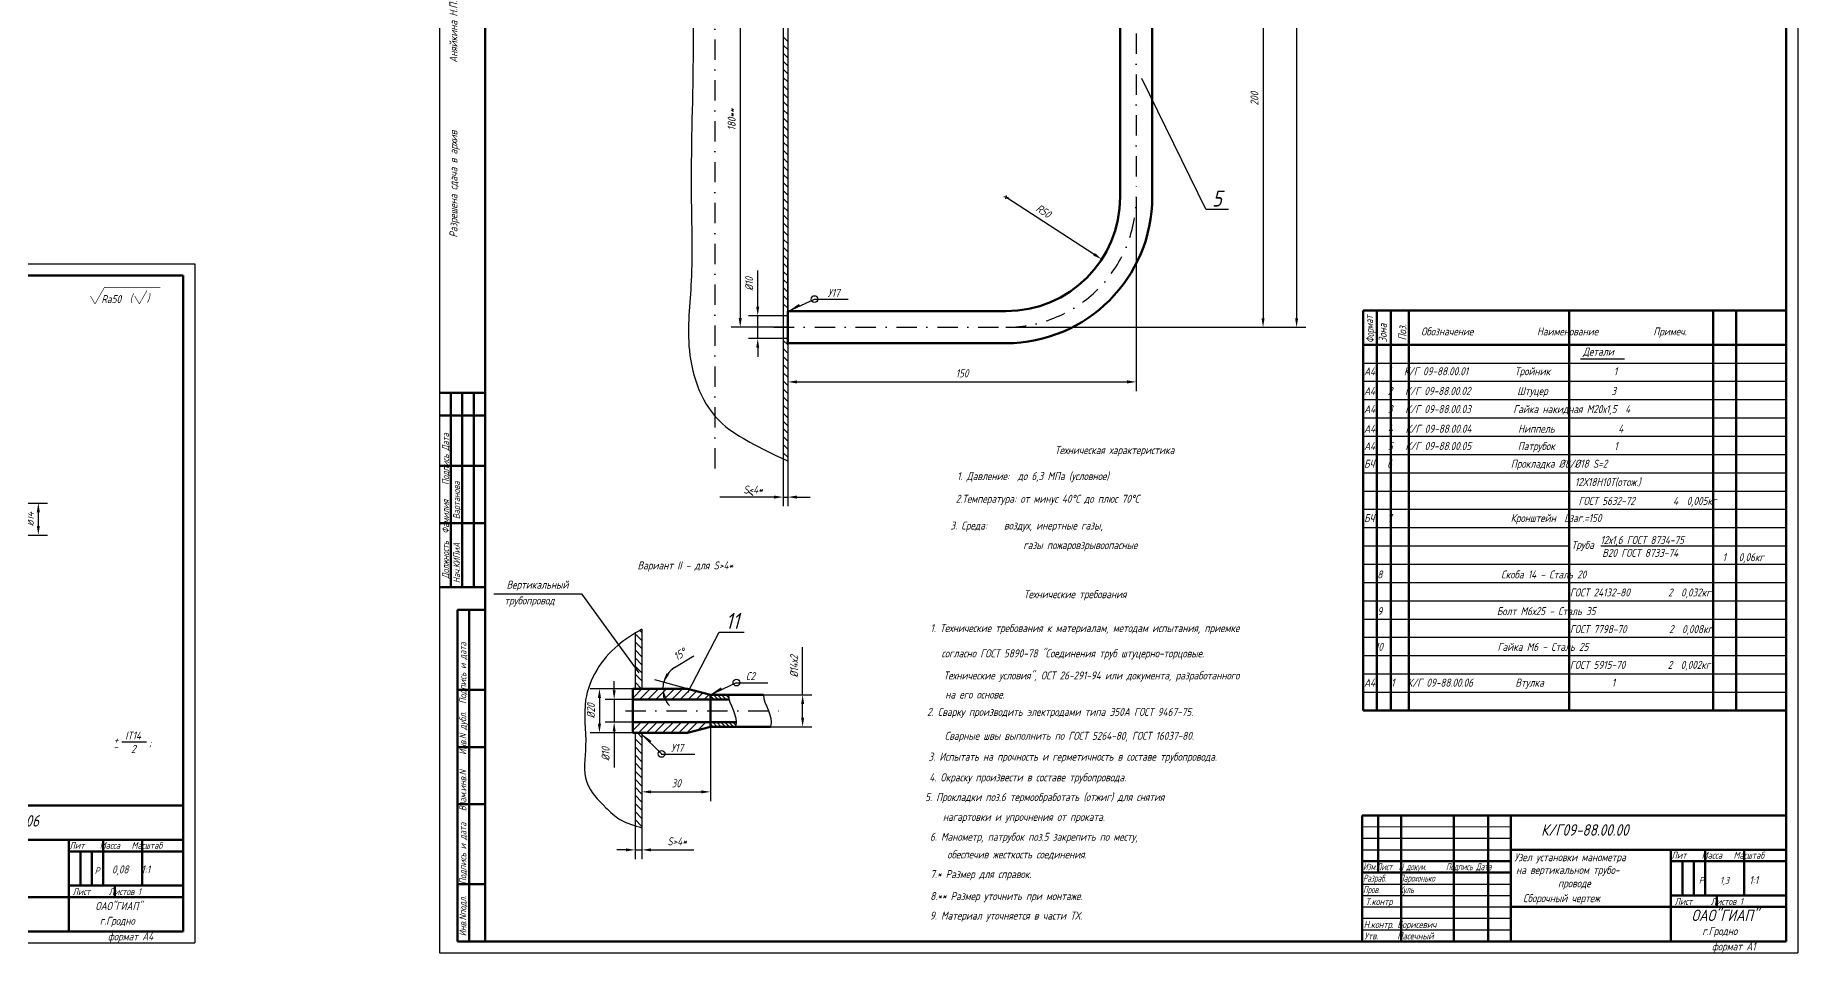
# Model space of a CAD drawing. Header units: inches. Extents: x 1065 to 7392, y 1020 to 3127.
# Drawn here: x 5173 to 5944, y 2286 to 2687 of the extents above; entities that cross this region are included whole.
import ezdxf

# ---------------------------------------------------------------- set-up
doc = ezdxf.new("R2010")
doc.units = ezdxf.units.IN
doc.header["$LTSCALE"] = 0.7
doc.header["$MEASUREMENT"] = 0
doc.linetypes.add('DASHDOT', pattern=[25.4, 12.7, -6.35, 0, -6.35])
doc.styles.add('ROMANC', font='romanc', dxfattribs={"width": 0.8, "oblique": 15, "height": 3.5})
doc.styles.get("Standard").update_dxf_attribs({"font": 'romand.shx', "width": 0.8, "oblique": 15, "height": 3.5})
doc.dimstyles.get("Standard").update_dxf_attribs({"dimtxt": 3.5, "dimasz": 4, "dimexe": 4, "dimexo": 0, "dimgap": 2, "dimtad": 1, "dimdec": 0, "dimdsep": 46, "dimtxsty": 'Standard', "dimcen": 0.09, "dimadec": 0, "dimazin": 0, "dimtfac": 1, "dimtdec": 0, "dimtmove": 0, "dimatfit": 3, "dimfxl": 0, "dimtolj": 1, "dimtzin": 0, "dimlwd": 25, "dimlwe": 25, "dimarcsym": 0})

# ---------------------------------------------------------------- blocks, each defined once
blk = doc.blocks.new('*D297')
at = {"color": 0, "lineweight": 25}
for p, q in [((5488.75, 2568.23), (5488.75, 2584.06)), ((5499.93, 2564.23), (5484.75, 2564.23)), ((5488.75, 2554.23), (5488.75, 2564.23)), ((5499.93, 2554.23), (5484.75, 2554.23)), ((5488.75, 2550.23), (5488.75, 2546.23))]:
    blk.add_line(p, q, dxfattribs=at)
for points in [[(5488.08, 2568.23), (5489.41, 2568.23), (5488.75, 2564.23)], [(5488.08, 2550.23), (5489.41, 2550.23), (5488.75, 2554.23)]]:
    blk.add_solid(points, dxfattribs=at)
at = {"layer": 'DEFPOINTS', "color": 0, "lineweight": 25}
for p in [(5488.75, 2564.23), (5499.93, 2564.23), (5499.93, 2554.23)]:
    blk.add_point(p, dxfattribs=at)
at = {"color": 0, "lineweight": 25, "insert": (5485, 2578.15), "char_height": 3.5, "attachment_point": 5, "rotation": 90}
blk.add_mtext('\\A1;%%C10', dxfattribs=at)
blk = doc.blocks.new('*D407')
at = {"color": 0, "lineweight": 25}
for p, q in [((5504.66, 2740.87), (5477.1, 2740.87)), ((5481.1, 2736.87), (5481.1, 2563.23)), ((5501.93, 2559.23), (5477.1, 2559.23))]:
    blk.add_line(p, q, dxfattribs=at)
for points in [[(5480.43, 2736.87), (5481.77, 2736.87), (5481.1, 2740.87)], [(5480.43, 2563.23), (5481.77, 2563.23), (5481.1, 2559.23)]]:
    blk.add_solid(points, dxfattribs=at)
at = {"layer": 'DEFPOINTS', "color": 0, "lineweight": 25}
for p in [(5504.66, 2740.87), (5481.1, 2559.23), (5501.93, 2559.23)]:
    blk.add_point(p, dxfattribs=at)
at = {"color": 0, "lineweight": 25, "insert": (5477.35, 2650.05), "char_height": 3.5, "attachment_point": 5, "rotation": 90}
blk.add_mtext('\\A1;180**', dxfattribs=at)
blk = doc.blocks.new('*D408')
at = {"color": 0, "lineweight": 25}
for p, q in [((5425.97, 2400.4), (5425.97, 2404.4)), ((5434.12, 2396.4), (5421.97, 2396.4)), ((5425.97, 2396.4), (5425.97, 2386.4)), ((5434.12, 2386.4), (5421.97, 2386.4)), ((5425.97, 2382.4), (5425.97, 2366.57))]:
    blk.add_line(p, q, dxfattribs=at)
for points in [[(5425.31, 2400.4), (5426.64, 2400.4), (5425.97, 2396.4)], [(5425.31, 2382.4), (5426.64, 2382.4), (5425.97, 2386.4)]]:
    blk.add_solid(points, dxfattribs=at)
at = {"layer": 'DEFPOINTS', "color": 0, "lineweight": 25}
for p in [(5434.12, 2396.4), (5425.97, 2386.4), (5434.12, 2386.4)]:
    blk.add_point(p, dxfattribs=at)
at = {"color": 0, "lineweight": 25, "insert": (5422.22, 2372.49), "char_height": 3.5, "attachment_point": 5, "rotation": 90}
blk.add_mtext('\\A1;%%C10', dxfattribs=at)
blk = doc.blocks.new('*D409')
at = {"color": 0, "lineweight": 25}
for p, q in [((5434.12, 2401.07), (5415.54, 2401.07)), ((5419.54, 2397.07), (5419.54, 2385.72)), ((5434.12, 2381.72), (5415.54, 2381.72))]:
    blk.add_line(p, q, dxfattribs=at)
for points in [[(5418.87, 2397.07), (5420.21, 2397.07), (5419.54, 2401.07)], [(5418.87, 2385.72), (5420.21, 2385.72), (5419.54, 2381.72)]]:
    blk.add_solid(points, dxfattribs=at)
at = {"layer": 'DEFPOINTS', "color": 0, "lineweight": 25}
for p in [(5434.12, 2401.07), (5419.54, 2381.72), (5434.12, 2381.72)]:
    blk.add_point(p, dxfattribs=at)
at = {"color": 0, "lineweight": 25, "insert": (5415.79, 2391.4), "char_height": 3.5, "attachment_point": 5, "rotation": 90}
blk.add_mtext('\\A1;%%C20', dxfattribs=at)
blk = doc.blocks.new('*D410')
at = {"color": 0, "lineweight": 25}
for p, q in [((5452.41, 2410.29), (5460.81, 2415.47)), ((5458.09, 2401.07), (5443.77, 2404.91))]:
    blk.add_line(p, q, dxfattribs=at)
for start, end in [(121.66195, 165), (122.44358, 143.72179), (165, 180), (201.27821, 222.55642)]:
    blk.add_arc((5458.09, 2401.07), 10.83, start, end, dxfattribs=at)
for points in [[(5449.96, 2407.19), (5448.76, 2407.77), (5447.63, 2403.88)], [(5447.35, 2397.02), (5448.66, 2397.26), (5447.26, 2401.07)]]:
    blk.add_solid(points, dxfattribs=at)
at = {"layer": 'DEFPOINTS', "color": 0, "lineweight": 25}
for p in [(5434.12, 2401.07), (5447.3, 2402.02), (5458.09, 2401.07), (5458.09, 2401.07), (5468.09, 2398.39)]:
    blk.add_point(p, dxfattribs=at)
at = {"color": 0, "lineweight": 25, "insert": (5454.64, 2416.08), "char_height": 3.5, "attachment_point": 5, "rotation": 31.66195}
blk.add_mtext('\\A1;15°', dxfattribs=at)
blk = doc.blocks.new('*D411')
at = {"color": 0, "lineweight": 25}
for p, q in [((5508.39, 2398.4), (5508.39, 2419.29)), ((5491.28, 2398.4), (5512.39, 2398.4)), ((5508.39, 2388.4), (5508.39, 2394.4)), ((5494.34, 2384.4), (5512.39, 2384.4))]:
    blk.add_line(p, q, dxfattribs=at)
for points in [[(5507.72, 2394.4), (5509.06, 2394.4), (5508.39, 2398.4)], [(5507.72, 2388.4), (5509.06, 2388.4), (5508.39, 2384.4)]]:
    blk.add_solid(points, dxfattribs=at)
at = {"layer": 'DEFPOINTS', "color": 0, "lineweight": 25}
for p in [(5491.28, 2398.4), (5508.39, 2398.4), (5494.34, 2384.4)]:
    blk.add_point(p, dxfattribs=at)
at = {"color": 0, "lineweight": 25, "insert": (5504.64, 2410.85), "char_height": 3.5, "attachment_point": 5, "rotation": 90}
blk.add_mtext('\\A1;%%C14х2', dxfattribs=at)
blk = doc.blocks.new('*D412')
at = {"color": 0, "lineweight": 25}
for p, q in [((5468.09, 2384.4), (5468.09, 2351.94)), ((5438.12, 2380.95), (5438.12, 2351.94)), ((5442.12, 2355.94), (5464.09, 2355.94))]:
    blk.add_line(p, q, dxfattribs=at)
for points in [[(5442.12, 2356.6), (5442.12, 2355.27), (5438.12, 2355.94)], [(5464.09, 2356.6), (5464.09, 2355.27), (5468.09, 2355.94)]]:
    blk.add_solid(points, dxfattribs=at)
at = {"layer": 'DEFPOINTS', "color": 0, "lineweight": 25}
for p in [(5468.09, 2384.4), (5438.12, 2380.95), (5468.09, 2355.94)]:
    blk.add_point(p, dxfattribs=at)
at = {"color": 0, "lineweight": 25, "insert": (5453.11, 2359.69), "char_height": 3.5, "attachment_point": 5}
blk.add_mtext('\\A1;30', dxfattribs=at)
blk = doc.blocks.new('*D413')
at = {"color": 0, "lineweight": 25}
for p, q in [((5435.12, 2341.13), (5435.12, 2326.55)), ((5438.12, 2340.22), (5438.12, 2326.55)), ((5431.12, 2330.55), (5427.12, 2330.55)), ((5435.12, 2330.55), (5438.12, 2330.55)), ((5442.12, 2330.55), (5460.84, 2330.55))]:
    blk.add_line(p, q, dxfattribs=at)
for points in [[(5431.12, 2331.22), (5431.12, 2329.88), (5435.12, 2330.55)], [(5442.12, 2331.22), (5442.12, 2329.88), (5438.12, 2330.55)]]:
    blk.add_solid(points, dxfattribs=at)
at = {"layer": 'DEFPOINTS', "color": 0, "lineweight": 25}
for p in [(5435.12, 2341.13), (5438.12, 2340.22), (5438.12, 2330.55)]:
    blk.add_point(p, dxfattribs=at)
at = {"color": 0, "lineweight": 25, "insert": (5453.48, 2334.3), "char_height": 3.5, "attachment_point": 5}
blk.add_mtext('\\A1;S>4*', dxfattribs=at)
blk = doc.blocks.new('*D420')
at = {"color": 0, "lineweight": 25}
for p, q in [((5161.19, 2482.29), (5178.17, 2482.29)), ((5174.17, 2478.29), (5174.17, 2472.3)), ((5161.19, 2468.3), (5178.17, 2468.3))]:
    blk.add_line(p, q, dxfattribs=at)
for points in [[(5173.51, 2478.29), (5174.84, 2478.29), (5174.17, 2482.29)], [(5173.51, 2472.3), (5174.84, 2472.3), (5174.17, 2468.3)]]:
    blk.add_solid(points, dxfattribs=at)
at = {"layer": 'DEFPOINTS', "color": 0, "lineweight": 25}
for p in [(5161.19, 2482.29), (5161.19, 2468.3), (5174.17, 2468.3)]:
    blk.add_point(p, dxfattribs=at)
at = {"color": 0, "lineweight": 25, "insert": (5170.42, 2475.3), "char_height": 3.5, "attachment_point": 5, "rotation": 90}
blk.add_mtext('\\A1;%%C14', dxfattribs=at)

msp = doc.modelspace()

# ---------------------------------------------------------------- hatches: boundary and pattern name
at = {"lineweight": 25}
h = msp.add_hatch(dxfattribs=at)
h.set_pattern_fill('ANSI31', color=256, scale=20, angle=90, style=0)
h.set_pattern_definition([(135, (2450.584, -13.8385), (-1.767767, -1.767767), [])])
edge = h.paths.add_edge_path()
edge.add_spline(control_points=[(5435.12, 2341.13), (5436.12, 2340.83), (5437.13, 2340.53), (5438.12, 2340.22)], knot_values=[108.433333, 108.433333, 108.433333, 108.433333, 111.526243, 111.526243, 111.526243, 111.526243], degree=3, periodic=0)
edge.add_line((5438.12, 2340.22), (5438.12, 2381.72))
edge.add_line((5438.12, 2381.72), (5435.12, 2381.72))
edge.add_line((5435.12, 2381.72), (5435.12, 2341.13))
edge = h.paths.add_edge_path()
edge.add_spline(control_points=[(5438.12, 2427.05), (5437.12, 2426.48), (5436.12, 2425.91), (5435.12, 2425.32)], knot_values=[2.852577, 2.852577, 2.852577, 2.852577, 6.319113, 6.319113, 6.319113, 6.319113], degree=3, periodic=0)
edge.add_line((5435.12, 2425.32), (5435.12, 2401.07))
edge.add_line((5435.12, 2401.07), (5438.12, 2401.07))
edge.add_line((5438.12, 2401.07), (5438.12, 2427.05))
h = msp.add_hatch(dxfattribs=at)
h.set_pattern_fill('ANSI31', color=256, scale=20, style=0)
h.set_pattern_definition([(45, (2450.584, -13.8385), (-1.767767, 1.767767), [])])
h.paths.add_polyline_path([(5458.09, 2401.07), (5438.39, 2401.07), (5437.86, 2400.83), (5438.12, 2400.98), (5438.12, 2401.07), (5434.12, 2401.07), (5434.12, 2396.4), (5468.09, 2396.4), (5468.09, 2398.39)])
h.paths.add_polyline_path([(5468.09, 2386.4), (5434.12, 2386.4), (5434.12, 2381.72), (5458.09, 2381.72), (5468.09, 2384.4)])

# ---------------------------------------------------------------- linework, layer by layer
for p, q in [((5349.54, 3126.54), (5349.54, 2285.54)), ((5943.54, 3126.54), (5943.54, 2285.54)), ((5032.56, 2586.91), (5242.56, 2586.91)), ((5242.56, 2586.91), (5242.56, 2289.91)), ((5501.89, 2566.07), (5513.55, 2571.46)), ((5513.55, 2571.46), (5528.32, 2571.46)), ((5467.76, 2398.31), (5479.18, 2403.59)), ((5479.18, 2403.59), (5493.24, 2403.59)), ((5437.48, 2381.59), (5446.62, 2372.56)), ((5446.52, 2372.48), (5461.29, 2372.48)), ((5032.56, 2289.91), (5242.56, 2289.91)), ((5349.54, 2285.54), (5943.54, 2285.54))]:
    msp.add_line(p, q)
at = {"lineweight": 50}
for p, q in [((5369.54, 3121.54), (5369.54, 2290.54)), ((5938.54, 3121.54), (5938.54, 2290.54)), ((5647.28, 2730.87), (5647.28, 2669.23)), ((5661.28, 2730.87), (5661.28, 2616.23)), ((5647.28, 2669.23), (5647.28, 2616.23)), ((5661.28, 2669.23), (5661.28, 2616.23)), ((5052.56, 2581.91), (5237.56, 2581.91)), ((5237.56, 2581.91), (5237.56, 2294.91)), ((5753.54, 2566.56), (5753.54, 2391.56)), ((5753.54, 2566.56), (5938.54, 2566.56)), ((5759.54, 2566.56), (5759.54, 2391.56)), ((5765.54, 2566.56), (5765.54, 2391.56)), ((5773.54, 2566.56), (5773.54, 2391.56)), ((5843.54, 2566.56), (5843.54, 2391.56)), ((5906.54, 2566.56), (5906.54, 2391.56)), ((5916.54, 2566.56), (5916.54, 2391.56)), ((5501.93, 2566.23), (5597.28, 2566.23)), ((5501.93, 2552.23), (5597.28, 2552.23)), ((5753.54, 2551.56), (5938.54, 2551.56)), ((5349.54, 2530.56), (5369.54, 2530.56)), ((5354.54, 2530.56), (5354.54, 2445.56)), ((5359.54, 2530.56), (5359.54, 2445.56)), ((5364.54, 2530.56), (5364.54, 2445.56)), ((5349.54, 2520.56), (5369.54, 2520.56)), ((5349.54, 2498.56), (5369.54, 2498.56)), ((5349.54, 2473.56), (5369.54, 2473.56)), ((5349.54, 2445.56), (5369.54, 2445.56)), ((5357.54, 2435.56), (5357.54, 2290.54)), ((5357.54, 2435.56), (5369.54, 2435.56)), ((5362.54, 2435.56), (5362.54, 2290.54)), ((5357.54, 2400.56), (5369.54, 2400.56)), ((5434.12, 2401.07), (5434.12, 2381.72)), ((5458.09, 2401.07), (5434.12, 2401.07)), ((5468.09, 2398.39), (5458.09, 2401.07)), ((5468.09, 2398.4), (5491.28, 2398.4)), ((5434.12, 2396.4), (5476.22, 2396.4)), ((5753.54, 2391.56), (5938.54, 2391.56)), ((5434.12, 2386.4), (5479.31, 2386.4)), ((5458.09, 2381.72), (5434.12, 2381.72)), ((5468.09, 2384.4), (5458.09, 2381.72)), ((5468.09, 2384.4), (5494.34, 2384.4)), ((5357.54, 2375.56), (5369.54, 2375.56)), ((5052.56, 2349.91), (5237.56, 2349.91)), ((5357.54, 2350.56), (5369.54, 2350.56)), ((5753.1, 2345.62), (5938.54, 2345.62)), ((5753.14, 2345.62), (5753.14, 2290.54)), ((5760.1, 2345.62), (5760.1, 2320.62)), ((5770.1, 2345.62), (5770.1, 2290.62)), ((5793.1, 2345.62), (5793.1, 2290.62)), ((5808.1, 2345.62), (5808.1, 2290.62)), ((5818.1, 2345.62), (5818.1, 2290.62)), ((5187.56, 2334.91), (5187.56, 2294.91)), ((5187.56, 2329.91), (5237.56, 2329.91)), ((5192.56, 2329.91), (5192.56, 2314.91)), ((5197.56, 2329.91), (5197.56, 2314.91)), ((5202.56, 2334.91), (5202.56, 2314.91)), ((5219.56, 2334.91), (5219.56, 2314.91)), ((5818.1, 2330.62), (5938.54, 2330.62)), ((5888.1, 2330.62), (5888.1, 2290.62)), ((5903.1, 2330.62), (5903.1, 2310.62)), ((5920.1, 2330.62), (5920.1, 2310.62)), ((5753.1, 2325.62), (5818.1, 2325.62)), ((5753.1, 2320.62), (5818.1, 2320.62)), ((5888.1, 2325.62), (5938.54, 2325.62)), ((5893.1, 2325.62), (5893.1, 2310.62)), ((5898.1, 2325.62), (5898.1, 2310.62)), ((5187.56, 2314.91), (5237.56, 2314.91)), ((5207.56, 2314.91), (5207.56, 2309.91)), ((5357.54, 2315.56), (5369.54, 2315.56)), ((5818.1, 2305.62), (5938.54, 2305.62)), ((5888.1, 2310.62), (5938.1, 2310.62)), ((5908.1, 2310.62), (5908.1, 2305.62)), ((5040.56, 2294.91), (5237.56, 2294.91)), ((5357.54, 2290.54), (5938.54, 2290.54))]:
    msp.add_line(p, q, dxfattribs=at)
at = {"linetype": 'DASHDOT'}
for p, q in [((5654.28, 3063.17), (5654.28, 2616.23)), ((5469.93, 2881.82), (5469.93, 2496.14)), ((5495.79, 2559.23), (5597.28, 2559.23)), ((5430.92, 2391.4), (5499.62, 2391.4))]:
    msp.add_line(p, q, dxfattribs=at)
at = {"linetype": 'Continuous'}
for p, q in [((5501.93, 2940.39), (5501.93, 2566.23)), ((5499.93, 2933.84), (5499.93, 2501.6)), ((5501.93, 2552.23), (5501.93, 2500.64))]:
    msp.add_line(p, q, dxfattribs=at)
at = {"lineweight": 25}
for p, q in [((5724.4, 2897.88), (5724.4, 2563.17)), ((5709.73, 2755.23), (5709.73, 2563.17)), ((5501.93, 2684.19), (5499.93, 2686.19)), ((5501.93, 2680.66), (5499.93, 2682.66)), ((5501.93, 2677.12), (5499.93, 2679.12)), ((5501.93, 2673.59), (5499.93, 2675.59)), ((5501.93, 2670.05), (5499.93, 2672.05)), ((5501.93, 2666.52), (5499.93, 2668.52)), ((5684.74, 2610.82), (5656.69, 2667.97)), ((5501.93, 2662.98), (5499.93, 2664.98)), ((5501.93, 2659.45), (5499.93, 2661.45)), ((5501.93, 2655.91), (5499.93, 2657.91)), ((5501.93, 2652.37), (5499.93, 2654.37)), ((5501.93, 2648.84), (5499.93, 2650.84)), ((5501.93, 2645.3), (5499.93, 2647.3)), ((5501.93, 2641.77), (5499.93, 2643.77)), ((5501.93, 2638.23), (5499.93, 2640.23)), ((5501.93, 2634.7), (5499.93, 2636.7)), ((5501.93, 2631.16), (5499.93, 2633.16)), ((5501.93, 2627.63), (5499.93, 2629.63)), ((5501.93, 2624.09), (5499.93, 2626.09)), ((5501.93, 2620.55), (5499.93, 2622.55)), ((5501.93, 2617.02), (5499.93, 2619.02)), ((5501.93, 2613.48), (5499.93, 2615.48)), ((5596.32, 2616.46), (5598.39, 2615.97)), ((5597.43, 2616.86), (5597.08, 2615.39)), ((5597.28, 2616.23), (5635.83, 2591.13)), ((5654.28, 2616.16), (5654.28, 2531.3)), ((5501.93, 2609.95), (5499.93, 2611.95)), ((5501.93, 2606.41), (5499.93, 2608.41)), ((5684.74, 2610.82), (5694.62, 2610.82)), ((5501.93, 2602.88), (5499.93, 2604.88)), ((5501.93, 2599.34), (5499.93, 2601.34)), ((5501.93, 2595.81), (5499.93, 2597.81)), ((5501.93, 2592.27), (5499.93, 2594.27)), ((5501.93, 2588.73), (5499.93, 2590.73)), ((5501.93, 2585.2), (5499.93, 2587.2)), ((5501.93, 2581.66), (5499.93, 2583.66)), ((5501.93, 2566.23), (5501.93, 2588.91)), ((5501.93, 2578.13), (5499.93, 2580.13)), ((5501.93, 2574.59), (5499.93, 2576.59)), ((5501.93, 2571.06), (5499.93, 2573.06)), ((5501.93, 2567.52), (5499.93, 2569.52)), ((5753.54, 2566.56), (5938.54, 2566.56)), ((5501.93, 2564.23), (5499.93, 2564.23)), ((5597.97, 2559.17), (5713.73, 2559.17)), ((5626.26, 2559.17), (5728.4, 2559.17)), ((5501.93, 2554.23), (5499.93, 2554.23)), ((5501.93, 2551.45), (5499.93, 2553.45)), ((5501.93, 2552.23), (5501.93, 2531.3)), ((5501.93, 2547.92), (5499.93, 2549.92)), ((5501.93, 2544.38), (5499.93, 2546.38)), ((5753.54, 2543.56), (5938.54, 2543.56)), ((5848.52, 2545.35), (5867.73, 2545.35)), ((5501.93, 2540.84), (5499.93, 2542.84)), ((5501.93, 2537.31), (5499.93, 2539.31)), ((5501.93, 2533.77), (5499.93, 2535.77)), ((5501.93, 2530.24), (5499.93, 2532.24)), ((5501.93, 2526.7), (5499.93, 2528.7)), ((5505.93, 2535.3), (5650.28, 2535.3)), ((5753.54, 2535.56), (5938.54, 2535.56)), ((5501.93, 2523.17), (5499.93, 2525.17)), ((5501.93, 2519.63), (5499.93, 2521.63)), ((5753.54, 2527.56), (5938.54, 2527.56)), ((5501.93, 2516.1), (5499.93, 2518.1)), ((5501.93, 2512.91), (5499.93, 2514.91)), ((5753.54, 2519.56), (5938.54, 2519.56)), ((5501.93, 2509.38), (5499.93, 2511.38)), ((5501.93, 2505.84), (5499.93, 2507.84)), ((5753.54, 2511.56), (5938.54, 2511.56)), ((5501.93, 2502.31), (5499.93, 2504.31)), ((5499.93, 2501.6), (5499.93, 2480.9)), ((5501.93, 2500.91), (5501.93, 2480.9)), ((5753.54, 2503.56), (5938.54, 2503.56)), ((5753.54, 2495.56), (5938.54, 2495.56)), ((5495.93, 2484.9), (5472.13, 2484.9)), ((5484.73, 2487.33), (5486.66, 2485.57)), ((5499.93, 2484.9), (5501.93, 2484.9)), ((5505.93, 2484.9), (5511.65, 2484.9)), ((5753.54, 2487.56), (5938.54, 2487.56)), ((5753.54, 2479.56), (5938.54, 2479.56)), ((5753.54, 2471.56), (5938.54, 2471.56)), ((5753.54, 2463.56), (5842.97, 2463.56)), ((5857.4, 2463.56), (5938.54, 2463.56)), ((5753.54, 2455.56), (5938.54, 2455.56)), ((5753.54, 2447.56), (5938.54, 2447.56)), ((5373.36, 2442.55), (5411.75, 2442.55)), ((5411.75, 2442.55), (5436.82, 2407.98)), ((5753.54, 2439.56), (5938.54, 2439.56)), ((5753.54, 2431.56), (5938.54, 2431.56)), ((5435.12, 2425.32), (5435.12, 2401.07)), ((5438.12, 2427.05), (5438.12, 2401.07)), ((5458.26, 2399.4), (5471.92, 2425.76)), ((5471.92, 2425.76), (5482.78, 2425.76)), ((5753.54, 2423.56), (5938.54, 2423.56)), ((5753.54, 2415.56), (5938.54, 2415.56)), ((5753.54, 2407.56), (5938.54, 2407.56)), ((5469.67, 2396.4), (5468.09, 2397.97)), ((5471.44, 2396.4), (5469.44, 2398.4)), ((5473.2, 2396.4), (5471.2, 2398.4)), ((5474.97, 2396.4), (5472.97, 2398.4)), ((5476.08, 2397.06), (5474.74, 2398.4)), ((5753.54, 2399.56), (5938.54, 2399.56)), ((5438.09, 2396.4), (5436.09, 2396.4)), ((5438.09, 2386.4), (5434.12, 2386.4)), ((5435.12, 2381.72), (5435.12, 2341.13)), ((5438.12, 2381.72), (5438.12, 2340.22)), ((5469.29, 2384.4), (5468.09, 2385.6)), ((5471.06, 2384.4), (5469.06, 2386.4)), ((5472.83, 2384.4), (5470.83, 2386.4)), ((5474.6, 2384.4), (5472.6, 2386.4)), ((5476.37, 2384.4), (5474.37, 2386.4)), ((5478.13, 2384.4), (5476.13, 2386.4)), ((5479.2, 2385.1), (5477.9, 2386.4)), ((5210.69, 2377.8), (5221.52, 2377.8)), ((5753.1, 2335.62), (5818.1, 2335.62)), ((5753.1, 2330.62), (5818.1, 2330.62)), ((5753.1, 2315.62), (5818.1, 2315.62)), ((5753.1, 2310.62), (5818.1, 2310.62)), ((5753.1, 2305.62), (5818.1, 2305.62)), ((5753.1, 2300.62), (5818.1, 2300.62)), ((5753.1, 2295.62), (5818.1, 2295.62))]:
    msp.add_line(p, q, dxfattribs=at)
at = {"linetype": 'Continuous', "lineweight": 50}
for p, q in [((5501.93, 2566.23), (5501.93, 2552.23)), ((5468.09, 2398.4), (5468.09, 2384.4))]:
    msp.add_line(p, q, dxfattribs=at)
at = {"lineweight": 15}
msp.add_line((5753.1, 2340.62), (5818.1, 2340.62), dxfattribs=at)
at = {"color": 1, "lineweight": 50}
for p, q in [((5117.56, 2334.91), (5237.56, 2334.91)), ((5117.56, 2309.91), (5237.56, 2309.91))]:
    msp.add_line(p, q, dxfattribs=at)
for points, const_width in [([(5198.96, 2569.39), (5203.13, 2576.73)], 0.25), ([(5203.13, 2576.73), (5227.49, 2576.73)], 0.3), ([(5218.34, 2569.39), (5221.68, 2575.27)], 0.25), ([(5196.93, 2572.89), (5198.96, 2569.39)], 0.25), ([(5216.3, 2572.89), (5218.34, 2569.39)], 0.25)]:
    msp.add_lwpolyline(points, dxfattribs=dict(const_width=const_width))
for points in [[(5501.89, 2566.07, 0, 1, 0), (5507.02, 2568.98, 1, 1, 0)], [(5467.76, 2398.31, 0, 1, 0), (5472.89, 2401.22, 1, 1, 0)], [(5437.48, 2381.59, 0, 1, 0), (5442.01, 2377.8, 1, 1, 0)]]:
    msp.add_lwpolyline(points, format="xyseb")
for centre in [(5513.58, 2571.52), (5479.45, 2403.76), (5446.69, 2372.55)]:
    msp.add_circle(centre, 1.5)
at = {"lineweight": 50}
for radius in [50, 64]:
    msp.add_arc((5597.28, 2616.23), radius, 270, 0, dxfattribs=at)
at = {"linetype": 'DASHDOT', "lineweight": 25}
msp.add_arc((5597.28, 2616.23), 57, 270, 0, dxfattribs=at)
at = {"lineweight": 25}
for points, knots in [([(5501.93, 2940.39), (5496.32, 2921.93), (5484.87, 2885.45), (5459, 2825.76), (5460.78, 2762.92), (5460.37, 2711.47), (5460.68, 2665.68), (5458.94, 2624.27), (5460.73, 2581.6), (5456.29, 2547.74), (5466.22, 2519.91), (5486.87, 2507.89), (5494.62, 2504.11), (5501.76, 2500.73), (5501.93, 2500.64)], [12.112659, 12.112659, 12.112659, 12.112659, 70.057864, 126.91747, 204.921539, 254.684611, 281.974035, 342.176642, 379.097629, 409.608145, 444.817237, 459.291905, 477.246496, 477.68738, 477.68738, 477.68738, 477.68738]), ([(5438.12, 2427.05), (5434.44, 2424.98), (5422.92, 2418.05), (5410.87, 2398.8), (5414.65, 2377.76), (5411.42, 2360.06), (5420.97, 2350.38), (5428.73, 2342.79), (5434.78, 2341.26), (5438.12, 2340.22)], [2.852577, 2.852577, 2.852577, 2.852577, 15.556371, 43.202602, 63.291319, 79.182298, 93.200221, 101.158339, 111.526243, 111.526243, 111.526243, 111.526243])]:
    msp.add_open_spline(points, degree=3, knots=knots, dxfattribs=at)
for points in [[(5475.99, 2398.4), (5475.82, 2394.21), (5480.43, 2389.64), (5479.05, 2384.4)], [(5491.28, 2398.4), (5491.11, 2394.21), (5495.72, 2389.64), (5494.34, 2384.4)]]:
    msp.add_open_spline(points, degree=3, dxfattribs=at)
for points in [[(5636.2, 2591.69), (5635.47, 2590.58), (5639.19, 2588.95)], [(5709.07, 2563.17), (5710.4, 2563.17), (5709.73, 2559.17)], [(5723.73, 2563.17), (5725.06, 2563.17), (5724.4, 2559.17)], [(5505.93, 2535.97), (5505.93, 2534.63), (5501.93, 2535.3)], [(5650.28, 2535.97), (5650.28, 2534.63), (5654.28, 2535.3)], [(5495.93, 2485.57), (5495.93, 2484.24), (5499.93, 2484.9)], [(5505.93, 2485.57), (5505.93, 2484.24), (5501.93, 2484.9)]]:
    msp.add_solid(points, dxfattribs=at)
at = {"layer": 'DEFPOINTS', "color": 0, "linetype": 'ByBlock'}
for p in [(5643.53, 2669.23), (5665.04, 2669.23)]:
    msp.add_point(p, dxfattribs=at)

# ---------------------------------------------------------------- texts
at = {"style": 'ROMANC', "oblique": 15, "width": 0.8}
for s, p in [(')', (5221.65, 2570.35)), ('(', (5214.15, 2570.21))]:
    msp.add_text(s, height=3.5, dxfattribs=at).set_placement(p)
at = {"lineweight": 25, "oblique": 15, "width": 0.8}
for s, p in [('Зона', (5763.79, 2552.55)), ('Поз.', (5772.36, 2553.45))]:
    msp.add_text(s, height=3.5, rotation=90, dxfattribs=at).set_placement(p)
msp.add_text('1:1', height=3.5, dxfattribs=at).set_placement((5922.35, 2315.59))
at = {"lineweight": 25, "attachment_point": 1}
for s, insert, char_height, width, rotation in [('Разрешена сдача в архив                Аняйкина Н.П.', (5353.95, 2598.42), 3.5, 273.9552, 90), ('{\\W0.6;Формат}', (5754.9, 2552.15), 3.5, 24.1201, 93.2058), ('Должность  Фамилия    Подпись Дата', (5350.74, 2449.21), 3, 85.2134, 90), ('Вартанова', (5355.57, 2475.21), 3, 62.2383, 90), ('Нач.КИПиА', (5355.57, 2447.24), 3, 66.6475, 90), ('{\\W0.7; Инв.Nподл.   Подпись и дата   Взам.инв.N    Инв.N дубл.  Подпись и дата}', (5358.3, 2291.08), 3, 144.2887, 90)]:
    msp.add_mtext(s, dxfattribs=dict(at, insert=insert, char_height=char_height, width=width, rotation=rotation))
at = {"lineweight": 25, "char_height": 3.5, "attachment_point": 5}
for s, insert, rotation in [('\\A1;200', (5705.98, 2659.2), 90), ('\\A1;R50', (5613.69, 2610.03), 326.93494)]:
    msp.add_mtext(s, dxfattribs=dict(at, insert=insert, rotation=rotation))
at = {"lineweight": 35, "attachment_point": 1}
for s, insert, char_height, width in [('5', (5687.43, 2619.01), 7, 25.8231), ('11', (5474.74, 2434.21), 7, 25.8231), ('К/Г09-87.00.06', (5136.29, 2345.76), 5, 116.2188), ('К/Г09-88.00.00 ', (5831.32, 2341.77), 5, 116.2188), ('Узел установки манометра', (5819.6, 2329.09), 3.5, 67.1383), ('на вертикальном трубо-', (5820.36, 2323.51), 3.5, 67.3555), ('проводе ', (5838.7, 2317.68), 3.5, 71.0495), ('ОАО"ГИАП"', (5199.14, 2307.74), 3.5, 36.171), (' Сборочный чертеж', (5821.58, 2311.17), 3.5, 67.3555), ('ОАО"ГИАП"', (5897.09, 2304.43), 5, 36.171)]:
    msp.add_mtext(s, dxfattribs=dict(at, insert=insert, char_height=char_height, width=width))
at = {"lineweight": 25, "attachment_point": 1}
for s, insert, char_height, width in [('У17', (5519.31, 2575.97), 3.5, 15.4142), ('Ra50', (5201.75, 2573.27), 3.5, 29.1251), (' Обозначение               Наименование             Примеч.', (5776.99, 2559.12), 3.5, 160.8509), ('Детали', (5849.62, 2550.28), 3.5, 34.5782), ('А4   1   К/Г 09-88.00.01           Тройник               1', (5753.89, 2541.7), 3.5, 191.907), ('А4   2   К/Г 09-88.00.02           Штуцер               3', (5753.89, 2533.08), 3.5, 191.907), ('А4   3   К/Г 09-88.00.03          Гайка накидная М20х1,5  4', (5753.89, 2525.15), 3.5, 191.907), ('А4   4   К/Г 09-88.00.04           Ниппель               4', (5753.89, 2516.55), 3.5, 191.907), ('Техническая характеристика', (5618.69, 2507.23), 3.5, 128.6102), ('А4   5   К/Г 09-88.00.05           Патрубок              1', (5753.89, 2508.99), 3.5, 191.907), ('БЧ   6                            Прокладка %%C8/%%C18 S=2       ', (5753.89, 2501.25), 3.5, 191.907), ('1. Давление:  до 6,3 МПа (условное)', (5575.93, 2495.85), 3.5, 144.1261), ('  12Х18Н10Т(отож.)', (5842.38, 2493.25), 3.5, 101.7791), ('2.Температура: от минус 40%%DС до плюс 70%%DС ', (5575.32, 2485.92), 3.5, 171.4087), ('    ГОСТ 5632-72         4  0,005кг', (5840.26, 2484.98), 3.5, 101.7791), ('3. Среда:    воздух, инертные газы,', (5573, 2474.2), 3.5, 121.0246), ('БЧ   7                            Кронштейн  Lзаг.=150       ', (5753.89, 2477.49), 3.5, 191.907), ('12х1,6 ГОСТ 8734-75', (5857.28, 2467.88), 3.5, 73.1572), (' газы пожаровзрывоопасные', (5603.03, 2465.67), 3.5, 90.5403), ('Труба', (5844.62, 2465.74), 3.5, 36.5786), ('В20 ГОСТ 8733-74', (5858.04, 2462.24), 3.5, 72.5735), ('1   0,06кг', (5910.67, 2460.35), 3.5, 33.2304), ('Вариант II - для S>4*', (5436.19, 2456.76), 3.5, 62.4197), ('        8                            Скоба 14 - Сталь 20', (5744.81, 2452.79), 3.5, 194.5554), ('Вертикальный  ', (5378.93, 2448.33), 3.5, 77.5752), ('Технические требования', (5605.1, 2444.16), 3.5, 102.7909), ('     ГОСТ 24132-80         2  0,032кг', (5834.6, 2444.92), 3.5, 105.0633), ('трубопровод', (5377.99, 2441.41), 3.5, 77.5752), ('        9                           Болт М6х25 - Сталь 35', (5744.81, 2436.76), 3.5, 194.5554), ('1. Технические требования к материалам, методам испытания, приемке ', (5564.27, 2429.36), 3.5, 177.1895), ('     ГОСТ 7798-70          2  0,008кг', (5834.6, 2428.89), 3.5, 105.0633), ('        10                           Гайка М6 - Сталь 25', (5743.8, 2421.12), 3.5, 194.5554), (' согласно ГОСТ 5890-78 "Соединения труб штуцерно-торцовые.', (5567.27, 2418.29), 3.5, 228.4083), ('     ГОСТ 5915-70          2  0,002кг', (5834.6, 2413.24), 3.5, 105.0633), ('С2', (5483.6, 2408.32), 3.5, 18.5414), ('Технические условия", ОСТ 26-291-94 или документа, разработанного ', (5570.02, 2408.61), 3.5, 203.9525), ('А4   11   К/Г 09-88.00.06          Втулка                1', (5753.89, 2405.46), 3.5, 191.907), ('на его основе.', (5570.75, 2400.26), 3.5, 162.0615), (' 2. Сварку производить электродами типа Э50А ГОСТ 9467-75.', (5560.93, 2392.66), 3.5, 193.0074), ('IT14', (5212.14, 2382.32), 3.5, 19.7907), ('Сварные швы выполнить по ГОСТ 5264-80, ГОСТ 16037-80.', (5570.53, 2382.2), 3.5, 152.7503), ('-', (5206.96, 2377.57), 3.5, 6.6548), ('+', (5207.19, 2380.5), 3.5, 4.3989), ('2', (5214.75, 2376.45), 3.5, 17.1446), (';', (5222.57, 2379.17), 3.5, 9.0235), ('У17', (5450.89, 2376.95), 3.5, 15.4142), ('3. Испытать на прочность и герметичность в составе трубопровода.', (5563.42, 2373.08), 3.5, 200.573), ('4. Окраску произвести в составе трубопровода.', (5563.76, 2364.05), 3.5, 159.0384), (' 5. Прокладки поз.6 термообработать (отжиг) для снятия ', (5560.11, 2355.44), 3.5, 184.8861), ('  нагартовки и упрочнения от проката.', (5566.01, 2346.72), 3.5, 179.2446), ('6. Манометр, патрубок поз.5 закрепить по месту,', (5564.06, 2338.02), 3.5, 172.3302), ('{\\W0.7;Лит    Масса   Масштаб}', (5187.75, 2334.02), 3, 48.3624), ('  обеспечив жесткость соединения.', (5567.92, 2330.31), 3.5, 150.2053), ('{\\W0.7;Лит    Масса   Масштаб}', (5888.29, 2329.73), 3, 48.3624), ('Р', (5198.83, 2322.95), 3, 4.7355), ('0,08   1:1', (5206.4, 2323.75), 3.5, 30.5998), ('7.* Размер для справок.', (5564.2, 2321.71), 3.5, 182.1899), ('{\\W0.6; Изм.Лист  N докум.      Подпись Дата\\P Разраб.    Парохонько\\P Пров.      Куль}', (5752.02, 2324.67), 3, 75.9719), ('Лист     Листов 1', (5189.16, 2313.78), 3, 49.4707), ('Р', (5900.3, 2318.75), 3, 4.7355), ('1,3', (5909.57, 2318.75), 3, 4.7355), ('8.** Размер уточнить при монтаже.', (5564.2, 2312.1), 3.5, 182.1899), ('{\\W0.7;Т.контр}', (5754.53, 2309.41), 3, 65.7648), ('Лист     Листов 1', (5889.71, 2309.48), 3, 49.4707), ('г.Гродно', (5201.05, 2301.29), 3.5, 35.0627), ('9. Материал уточняется в части ТХ.', (5564.03, 2303.55), 3.5, 162.0615), ('{\\W0.7; Н.контр. Борисевич}', (5752.08, 2299.4), 3, 40.546), ('г.Гродно', (5901.79, 2296.79), 3.5, 35.0627), ('формат А4', (5204.58, 2294.43), 3.5, 32.7454), ('{\\W0.7;Утв.     Пасечный}', (5754.02, 2294.41), 3, 39.2217), ('формат А1', (5906.01, 2290.08), 3.5, 32.7454)]:
    msp.add_mtext(s, dxfattribs=dict(at, insert=insert, char_height=char_height, width=width))
at = {"lineweight": 25, "char_height": 3.5, "attachment_point": 5}
for s, insert in [('150', (5578.11, 2539.05)), (' S<4*', (5485.76, 2488.17))]:
    msp.add_mtext(s, dxfattribs=dict(at, insert=insert))

# ---------------------------------------------------------------- dimensions: what is measured, and where the dimension line sits
at = {"lineweight": 25}
for base, p1, p2, text, picture, middle in [((5481.1, 2559.23), (5504.66, 2740.87), (5501.93, 2559.23), '180**', '*D407', (5477.35, 2650.05)), ((5488.75, 2564.23), (5499.93, 2554.23), (5499.93, 2564.23), '%%C10', '*D297', (5485, 2578.15)), ((5174.17, 2468.3), (5161.19, 2482.29), (5161.19, 2468.3), '%%C14', '*D420', (5170.42, 2475.3)), ((5508.39, 2398.4), (5494.34, 2384.4), (5491.28, 2398.4), '%%C14х2', '*D411', (5504.64, 2410.85)), ((5419.54, 2381.72), (5434.12, 2401.07), (5434.12, 2381.72), '%%C20', '*D409', (5415.79, 2391.4)), ((5425.97, 2386.4), (5434.12, 2396.4), (5434.12, 2386.4), '%%C10', '*D408', (5422.22, 2372.49))]:
    dim = msp.add_linear_dim(base=base, p1=p1, p2=p2, angle=90, text=text, dimstyle='Standard', dxfattribs=at)
    dim.commit()
    dim.dimension.update_dxf_attribs({"geometry": picture, "text_midpoint": middle})
dim = msp.add_angular_dim_2l(base=(5447.3, 2402.02), line1=((5458.09, 2401.07), (5434.12, 2401.07)), line2=((5468.09, 2398.39), (5458.09, 2401.07)), dimstyle='Standard', dxfattribs=at)
dim.commit()
dim.dimension.update_dxf_attribs({"geometry": '*D410', "text_midpoint": (5454.64, 2416.08)})
dim = msp.add_linear_dim(base=(5468.09, 2355.94), p1=(5438.12, 2380.95), p2=(5468.09, 2384.4), dimstyle='Standard', dxfattribs=at)
dim.commit()
dim.dimension.update_dxf_attribs({"geometry": '*D412', "text_midpoint": (5453.11, 2359.69)})
dim = msp.add_linear_dim(base=(5438.12, 2330.55), p1=(5435.12, 2341.13), p2=(5438.12, 2340.22), text='S>4*', dimstyle='Standard', dxfattribs=at)
dim.commit()
dim.dimension.update_dxf_attribs({"geometry": '*D413', "text_midpoint": (5453.48, 2334.3)})

doc.saveas('drawing.dxf')
